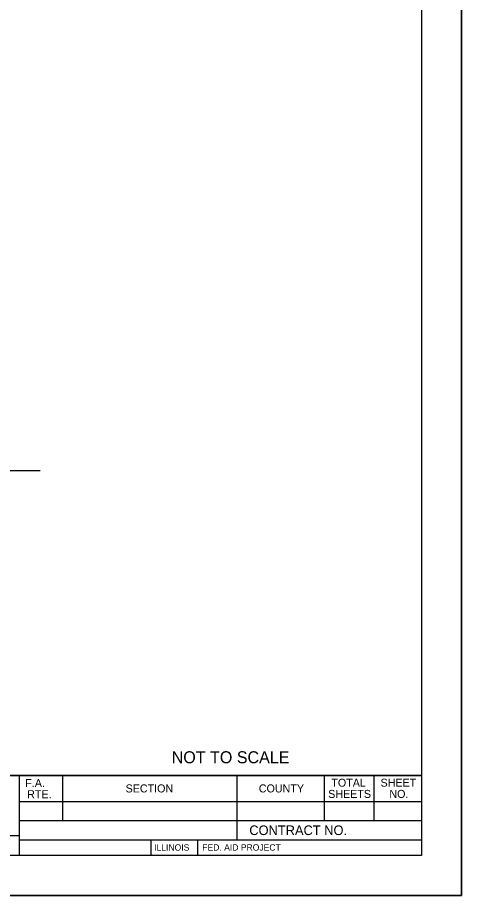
# Model space of a CAD drawing. Extents: x 1581918 to 1582598, y 1588431 to 1588871.
# Drawn here: x 1582487.4 to 1582598.3, y 1588431 to 1588650.4 of the extents above; entities that cross this region are included whole.
import ezdxf

# ---------------------------------------------------------------- set-up
doc = ezdxf.new("R2010")
doc.units = 0
for name, color, linetype in [('Level 48', 7, 'Continuous'), ('Sheets_50 Reference Boundary', 7, 'Continuous'), ('Sheets_General Details', 7, 'Continuous'), ('Sheets_Printer Plotting Border', 7, 'Continuous'), ('Topo_Curb and Gutter', 7, 'Continuous')]:
    doc.layers.add(name, color=color, linetype=linetype)

msp = doc.modelspace()

# ---------------------------------------------------------------- linework, layer by layer
at = {"layer": 'Level 48'}
msp.add_lwpolyline([(1581918.28, 1588870.96), (1582598.28, 1588870.96), (1582598.28, 1588430.96), (1581918.28, 1588430.96)], close=True, dxfattribs=at)
at = {"layer": 'Sheets_50 Reference Boundary'}
msp.add_lwpolyline([(1581958.28, 1588860.95), (1582588.28, 1588860.95), (1582588.28, 1588460.96), (1581958.28, 1588460.96)], close=True, dxfattribs=at)
at = {"layer": 'Sheets_General Details'}
for p, q in [((1582598.28, 1588430.96), (1582598.28, 1588870.96)), ((1581958.28, 1588460.96), (1582588.28, 1588460.96)), ((1582487.77, 1588460.96), (1582487.77, 1588440.96)), ((1582498.57, 1588460.96), (1582498.57, 1588449.65)), ((1582542.17, 1588460.96), (1582542.17, 1588444.85)), ((1582564.01, 1588460.96), (1582564.01, 1588449.65)), ((1582576.43, 1588460.96), (1582576.43, 1588449.65)), ((1582487.77, 1588454.45), (1582588.28, 1588454.45)), ((1582487.77, 1588449.65), (1582588.28, 1588449.65)), ((1582333.77, 1588445.96), (1582487.77, 1588445.96)), ((1582487.77, 1588444.85), (1582588.28, 1588444.85)), ((1582520.71, 1588444.85), (1582520.71, 1588440.96)), ((1582532.31, 1588444.85), (1582532.31, 1588440.96)), ((1582598.28, 1588430.96), (1581918.28, 1588430.96))]:
    msp.add_line(p, q, dxfattribs=at)
msp.add_lwpolyline([(1581958.28, 1588860.96), (1582588.28, 1588860.96), (1582588.28, 1588440.96), (1581958.28, 1588440.96)], close=True, dxfattribs=at)
at = {"layer": 'Sheets_Printer Plotting Border'}
msp.add_lwpolyline([(1581918.28, 1588430.96), (1582598.28, 1588430.96), (1582598.28, 1588870.96), (1581918.28, 1588870.96)], close=True, dxfattribs=at)
at = {"layer": 'Topo_Curb and Gutter'}
msp.add_line((1582431.98, 1588537.18), (1582493.02, 1588537.18), dxfattribs=at)

# ---------------------------------------------------------------- texts
at = {"layer": 'Sheets_General Details'}
for s, height, p in [('NOT TO SCALE', 3, (1582525.89, 1588463.99)), ('F.A.  ', 2, (1582489.31, 1588458.06)), ('TOTAL', 2, (1582565.78, 1588458.13)), ('SHEET', 2, (1582578.07, 1588458.13)), ('SECTION', 2, (1582514.37, 1588456.7)), ('COUNTY', 2, (1582547.66, 1588456.7)), ('RTE.', 2, (1582489.77, 1588455.26)), ('SHEETS', 2, (1582564.99, 1588455.33)), ('NO.', 2, (1582580.28, 1588455.33)), ('CONTRACT NO.      ', 2.4, (1582545.28, 1588446.05)), ('ILLINOIS', 1.6, (1582521.5, 1588442.15)), ('FED. AID PROJECT', 1.6, (1582533.53, 1588442.15))]:
    msp.add_text(s, height=height, dxfattribs=at).set_placement(p)

doc.saveas('drawing.dxf')
